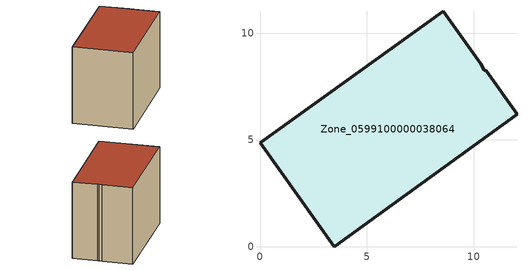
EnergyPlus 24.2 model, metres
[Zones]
Zone_0599100000038064
 floor ground (C_G): 10.33,8.57 10.5,8.27 10.58,8.22 12.03,6.19 3.48,0 0,4.87 8.59,11.02 z0
 wall outside (C_F): 12.03,6.19 10.58,8.22 10.5,8.27 10.33,8.57 8.59,11.02 0,4.87 3.48,0 12.03,6.19 z0:7.86
 roof outside (C_R): 10.5,8.27 10.33,8.57 8.59,11.02 0,4.87 3.48,0 12.03,6.19 10.58,8.22 z7.86
[BUILDING]
Pand.0599100000038064: North Axis=0; Terrain=City; Loads Convergence Tolerance Value=0.04; Temperature Convergence Tolerance Value=0.4; Solar Distribution=FullExterior; Maximum Number of Warmup Days=25; Minimum Number of Warmup Days=1
[Site:Location]
Rotterdam.The.Hague.AP_ZH_NLD Design_Conditions: Latitude=51.96; Longitude=4.45; Time Zone=1; Elevation=-4.5
[SITE:GROUNDTEMPERATURE:BUILDINGSURFACE]
18, 18, 18, 18, 18, 18, 18, 18, 18, 18, 18, 18
[MATERIAL] Thermal Absorptance=0.9; Solar Absorptance=0.7; Visible Absorptance=0.7
Name | Roughness | Thickness | Conductivity | Density | Specific Heat
G.TI.1975-1991 | MediumSmooth | 0.15 | 0.288461 | 540 | 1210
F.TI.1975-1991 | Rough | 0.3 | 0.230769 | 1920 | 840
R.TI.1975-1991 | MediumRough | 0.2 | 0.153846 | 1500 | 1000
[CONSTRUCTION]
C_G: G.TI.1975-1991
C_F: F.TI.1975-1991
C_R: R.TI.1975-1991
[ZONE]
Zone_0599100000038064: Type=1; Multiplier=1; Ceiling Height=Autocalculate; Volume=Autocalculate; Floor Area=autocalculate; Part of Total Floor Area=Yes
[ZONEINFILTRATION:DESIGNFLOWRATE]
Infil_Zone_0599100000038064: Zone or ZoneList or Space or SpaceList=Zone_0599100000038064; Schedule=AlwaysOn; Design Flow Rate Calculation Method=Flow/Area; Flow Rate per Floor Area=0.003; Constant Term Coefficient=1; Temperature Term Coefficient=0; Velocity Term Coefficient=0; Velocity Squared Term Coefficient=0
[HVACTEMPLATE:ZONE:IDEALLOADSAIRSYSTEM]
Zone_0599100000038064: Maximum Heating Supply Air Temperature=50; Minimum Cooling Supply Air Temperature=13; Maximum Heating Supply Air Humidity Ratio=0.0156; Minimum Cooling Supply Air Humidity Ratio=0.0077; Heating Limit=NoLimit; Cooling Limit=NoLimit; Dehumidification Control Type=ConstantSensibleHeatRatio; Cooling Sensible Heat Ratio=0.7; Dehumidification Setpoint=60; Humidification Control Type=None; Humidification Setpoint=30; Outdoor Air Method=None; Outdoor Air Flow Rate per Person=0.00944; Outdoor Air Flow Rate per Zone Floor Area=0; Outdoor Air Flow Rate per Zone=0; Demand Controlled Ventilation Type=None; Outdoor Air Economizer Type=NoEconomizer; Heat Recovery Type=None; Sensible Heat Recovery Effectiveness=0.7; Latent Heat Recovery Effectiveness=0.65
[ZONECONTROL:THERMOSTAT]
ThermostatControl_Zone_0599100000038064: Zone or ZoneList=Zone_0599100000038064; Control Type Schedule=DualSetpointControlType; Control 1=Thermostat_Zone_0599100000038064; Temperature Difference Between Cutout And Setpoint=0
[THERMOSTATSETPOINT:DUALSETPOINT]
Thermostat_Zone_0599100000038064: Heating Setpoint Temperature Schedule=HeatingSetpoint_Zone_0599100000038064; Cooling Setpoint Temperature Schedule=CoolingSetpoint_Zone_0599100000038064
[SCHEDULE:COMPACT]
HeatingSetpoint_Zone_0599100000038064: Through: 12/31, For: AllDays, Until: 24:00, 21
CoolingSetpoint_Zone_0599100000038064: Through: 12/31, For: AllDays, Until: 24:00, 24
DualSetpointControlType: Through: 12/31, For: AllDays, Until: 24:00, 4
AlwaysOn: Through: 12/31, For: AllDays, Until: 24:00, 1
